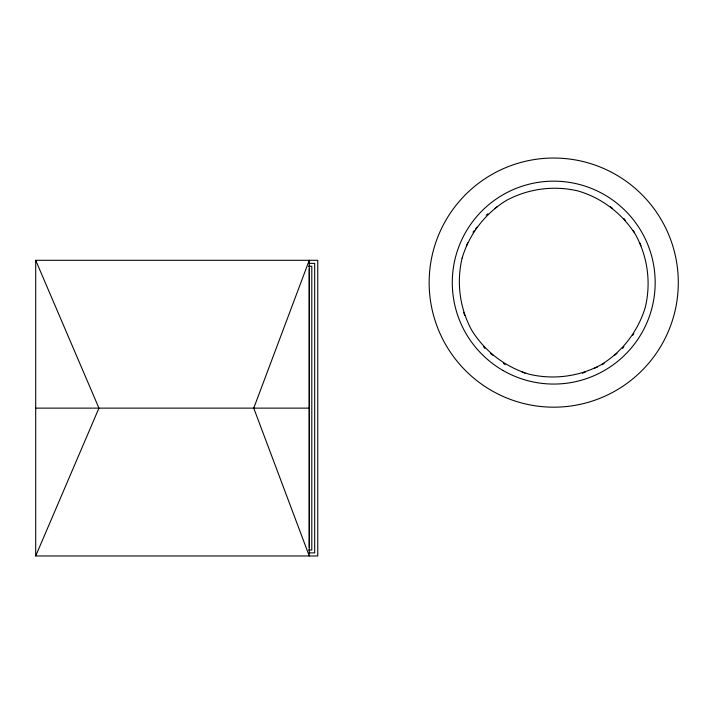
<?xml version="1.0" encoding="UTF-8"?>
<svg xmlns="http://www.w3.org/2000/svg" width="714" height="714" viewBox="0 0 714 714"><rect width="100%" height="100%" fill="white"/><g stroke="black" fill="none" stroke-linecap="round" stroke-linejoin="round"><path stroke-width="1.07" d="M466.447 245.875L467.697 242.867M35.7 555.965L98.943 408.131L35.7 260.298L317.757 260.298L317.757 555.965L35.7 555.965L35.7 260.298M472.989 232.273L474.31 230.56M475.631 228.837L476.952 227.114M622.581 348.423L623.902 346.709M632.479 335.526L633.8 333.804M486.189 215.075L487.912 213.754M494.793 208.479L497.372 206.498M602.339 364.667L604.062 363.346M614.379 355.429L616.967 353.448M582.454 373.208L585.462 371.958M594.467 368.228L597.475 366.987M309.323 263.377L314.678 263.377L314.678 552.877L309.323 552.877M308.493 266.251L311.804 266.251L311.804 550.012L308.493 550.012M309.26 268.803L309.26 547.459M35.7 408.131L309.26 408.131M521.996 371.958L525.004 373.208M610.086 206.498L612.666 208.479M490.491 353.448L493.071 355.429M503.388 363.346L505.11 364.667M623.902 218.511L625.223 220.233M633.139 230.56L634.46 232.273M483.548 346.709L484.868 348.423M639.762 242.867L641.002 245.875M463.547 312.339L464.787 315.347M462.119 258.066C456.344 282.423 459.709 308.002 471.597 330.029C484.735 351.333 505.2 367.041 529.181 374.216C553.537 379.991 579.116 376.626 601.143 364.738C622.456 351.609 638.155 331.135 645.331 307.154C651.114 282.798 647.741 257.219 635.862 235.192C622.724 213.888 602.25 198.18 578.269 191.004C553.921 185.229 528.342 188.594 506.306 200.482C485.002 213.62 469.294 234.085 462.119 258.066M309.26 260.298L253.747 408.131L309.26 555.965L309.26 260.298M491.437 390.496A124.575 124.575 0 0 0 678.3 282.61A124.575 124.575 0 0 0 491.437 174.725A124.575 124.575 0 0 0 491.437 390.496M503.004 370.468A101.45 101.45 0 0 0 655.175 282.61A101.45 101.45 0 0 0 503.004 194.752A101.45 101.45 0 0 0 503.004 370.468"/></g></svg>
